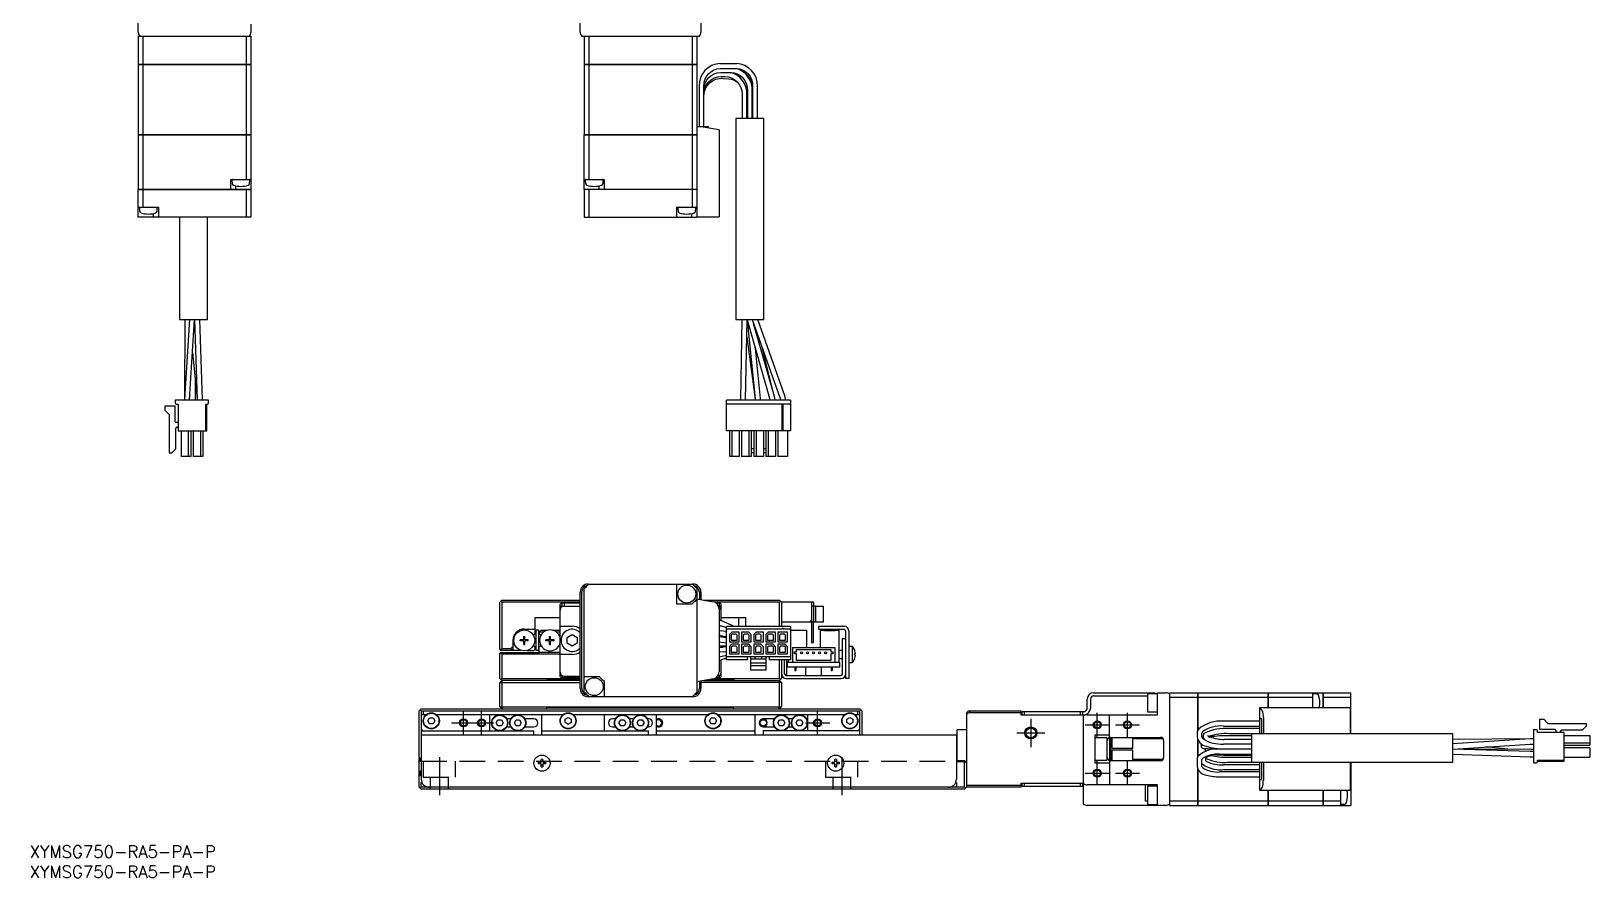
# Model space of a CAD drawing. Extents: x 0 to 803, y -8 to 480.
# Drawn here: x 0.4 to 387.7, y -8 to 202.4 of the extents above; entities that cross this region are included whole.
import ezdxf

# ---------------------------------------------------------------- set-up
doc = ezdxf.new("R2010")
doc.units = 0
doc.header["$LTSCALE"] = 0.5
doc.linetypes.add('CENTER', pattern=[50.8, 31.75, -6.35, 6.35, -6.35])
doc.linetypes.add('DASHED', pattern=[19.05, 12.7, -6.35])
for name, color, linetype in [('MSM_CENTER', 1, 'CENTER'), ('MSM_CONTINUOUS', 7, 'CONTINUOUS'), ('MSM_DASHED', 4, 'DASHED'), ('MSM_NARROW', 5, 'CONTINUOUS'), ('MSM_PART_NUMBER', 7, 'CONTINUOUS')]:
    doc.layers.add(name, color=color, linetype=linetype)
doc.styles.get("Standard").update_dxf_attribs({"font": 'txt.shx', "height": 1, "bigfont": 'bigfont.shx'})

msp = doc.modelspace()

# ---------------------------------------------------------------- linework, layer by layer
at = {"layer": 'MSM_CENTER'}
for p, q in [((107.82, 27.5), (107.82, 33.5)), ((112.32, 27.5), (112.32, 33.5)), ((195.82, 27.5), (195.82, 33.5)), ((248.82, 31.5), (248.82, 24.5)), ((265.32, 27), (265.32, 33)), ((272.82, 27), (272.82, 33)), ((104.82, 30.5), (115.32, 30.5)), ((192.82, 30.5), (198.82, 30.5)), ((245.32, 28), (252.32, 28)), ((262.32, 30), (268.32, 30)), ((269.82, 30), (275.82, 30)), ((101.82, 22), (101.82, 12.5)), ((201.82, 22), (201.82, 12.5)), ((265.32, 15), (265.32, 21)), ((272.82, 15), (272.82, 21)), ((262.32, 18), (268.32, 18)), ((269.82, 18), (275.82, 18))]:
    msp.add_line(p, q, dxfattribs=at)
at = {"layer": 'MSM_CONTINUOUS'}
for p, q in [((27, 202.11), (27, 221.61)), ((136.82, 202.11), (136.82, 216.11)), ((166.82, 216.11), (166.82, 202.11)), ((55, 204.11), (55, 202.11)), ((27, 201.11), (27, 194.12)), ((27, 201.11), (55, 201.11)), ((28.15, 201.11), (28.15, 194.12)), ((53.85, 201.11), (53.85, 194.12)), ((55, 201.11), (55, 194.12)), ((137.21, 201.11), (166.44, 201.11)), ((137.82, 201.11), (137.82, 194.12)), ((138.98, 201.11), (138.98, 194.12)), ((164.67, 201.11), (164.67, 194.12)), ((165.82, 201.11), (165.82, 194.12)), ((27, 194.12), (55, 194.12)), ((27, 194.11), (27, 176.62)), ((55, 194.11), (27, 194.11)), ((27.01, 194.11), (27.01, 194.12)), ((28.15, 194.11), (28.15, 176.62)), ((28.16, 194.11), (28.16, 194.12)), ((53.84, 194.11), (53.84, 194.12)), ((53.85, 194.11), (53.85, 176.62)), ((54.99, 194.11), (54.99, 194.12)), ((55, 194.11), (55, 176.62)), ((137.82, 194.12), (165.82, 194.12)), ((137.82, 194.11), (137.82, 176.62)), ((165.82, 194.11), (137.82, 194.11)), ((137.83, 194.11), (137.83, 194.12)), ((138.98, 194.11), (138.98, 176.62)), ((138.99, 194.11), (138.99, 194.12)), ((164.67, 194.11), (164.67, 194.12)), ((164.67, 194.11), (164.67, 176.62)), ((165.81, 194.11), (165.81, 194.12)), ((165.82, 194.11), (165.82, 156.11)), ((171.58, 194.31), (175.67, 194.31)), ((171.58, 193.11), (175.67, 193.11)), ((171.74, 192.11), (174.21, 192.11)), ((171.89, 191.11), (172.76, 191.11)), ((172.34, 190.64), (173.73, 190.51)), ((175.67, 193.1), (175.63, 193.11)), ((166.37, 188.71), (166.37, 178.71)), ((167.57, 178.71), (167.57, 188.71)), ((167.57, 186.23), (167.58, 186.47)), ((177.07, 186.71), (177.07, 180.71)), ((178.22, 188.42), (178.22, 188.45)), ((178.22, 188.45), (178.22, 188.42)), ((178.27, 187.71), (178.22, 188.42)), ((178.22, 188.42), (178.37, 187.21)), ((178.27, 180.71), (178.27, 187.71)), ((178.37, 187.71), (178.37, 180.71)), ((179.57, 180.71), (179.57, 187.71)), ((179.67, 188.71), (179.67, 180.71)), ((180.87, 180.71), (180.87, 188.71)), ((165.82, 178.71), (168.62, 178.71)), ((169.84, 178.11), (166.42, 178.71)), ((168.62, 178.71), (168.62, 178.32)), ((175.47, 180.71), (182.47, 180.71)), ((175.47, 180.71), (175.47, 130.71)), ((182.47, 130.71), (182.47, 180.71)), ((27, 176.62), (55, 176.62)), ((27, 176.61), (27, 163.01)), ((55, 176.61), (27, 176.61)), ((27.01, 176.61), (27.01, 176.62)), ((28.15, 176.61), (28.15, 163.01)), ((28.16, 176.61), (28.16, 176.62)), ((53.84, 176.61), (53.84, 176.62)), ((53.85, 176.61), (53.85, 165.51)), ((54.99, 176.61), (54.99, 176.62)), ((55, 176.61), (55, 163.01)), ((137.82, 176.62), (165.82, 176.62)), ((165.82, 176.61), (137.82, 176.61)), ((137.82, 163.01), (137.82, 176.61)), ((137.83, 176.61), (137.83, 176.62)), ((138.98, 176.61), (138.98, 165.51)), ((138.99, 176.61), (138.99, 176.62)), ((164.67, 176.61), (164.67, 176.62)), ((164.67, 176.61), (164.67, 163.01)), ((165.81, 176.61), (165.81, 176.62)), ((171.32, 177.85), (169.84, 178.11)), ((171.32, 177.85), (171.32, 156.21)), ((27, 163.01), (55, 163.01)), ((55, 163), (27, 163)), ((27, 156.11), (27, 163)), ((27.01, 163.01), (27.01, 163)), ((28.15, 163), (28.15, 158.61)), ((28.16, 163.01), (28.16, 163)), ((50, 163.01), (50, 165.51)), ((50, 165.51), (55, 165.51)), ((50.27, 165.29), (50.34, 164.53)), ((51.25, 163.01), (51.25, 163.94)), ((53.84, 163.01), (53.84, 163)), ((53.85, 163), (53.85, 156.11)), ((54.66, 164.53), (54.73, 165.29)), ((54.99, 163.01), (54.99, 163)), ((55, 163), (55, 156.11)), ((137.82, 165.51), (142.82, 165.51)), ((165.82, 163.01), (137.82, 163.01)), ((137.82, 163), (137.82, 156.11)), ((165.82, 163), (137.82, 163)), ((137.83, 163.01), (137.83, 163)), ((138.09, 165.29), (138.16, 164.53)), ((138.98, 163), (138.98, 156.11)), ((138.99, 163.01), (138.99, 163)), ((141.57, 163.01), (141.57, 163.94)), ((142.49, 164.53), (142.56, 165.29)), ((142.82, 165.51), (142.82, 163.01)), ((164.67, 163.01), (164.67, 163)), ((164.67, 163), (164.67, 158.61)), ((165.81, 163.01), (165.81, 163)), ((27, 158.61), (32, 158.61)), ((55, 156.11), (27, 156.11)), ((27.27, 158.4), (27.34, 157.64)), ((30.75, 156.11), (30.75, 157.05)), ((31.66, 157.64), (31.73, 158.4)), ((32, 158.61), (32, 156.11)), ((37.23, 156.11), (37.23, 130.71)), ((44.23, 130.71), (44.23, 156.11)), ((137.82, 156.11), (165.82, 156.11)), ((160.82, 156.11), (160.82, 158.61)), ((160.82, 158.61), (165.82, 158.61)), ((161.09, 158.4), (161.16, 157.64)), ((164.57, 156.11), (164.57, 157.05)), ((165.49, 157.64), (165.56, 158.4)), ((165.82, 156.21), (171.32, 156.21)), ((37.23, 130.71), (44.23, 130.71)), ((38.6, 130.71), (38.45, 111.04)), ((39.7, 130.71), (38.46, 110.92)), ((39.76, 110.83), (41, 130.69)), ((41, 130.71), (41.65, 110.79)), ((42.94, 110.83), (42.3, 130.71)), ((175.47, 130.71), (182.47, 130.71)), ((177.02, 130.71), (176.63, 110.82)), ((177.93, 110.79), (178.33, 130.71)), ((178.32, 130.63), (183.86, 111.21)), ((178.33, 130.59), (180.29, 110.99)), ((179.59, 130.71), (186.47, 111.31)), ((185.11, 111.56), (179.92, 129.77)), ((187.7, 111.74), (180.96, 130.71)), ((178.24, 126.41), (180.29, 110.95)), ((40.49, 122.56), (41.62, 110.99)), ((181.59, 111.12), (180.35, 123.53)), ((185.15, 111.47), (182.04, 123.78)), ((41.11, 116.23), (41.14, 111.38)), ((33.62, 109.16), (33.62, 108.16)), ((36.15, 109.16), (33.62, 109.16)), ((36.15, 105.31), (36.15, 109.16)), ((36.19, 110.71), (36.19, 109.99)), ((44.47, 110.71), (36.19, 110.71)), ((36.49, 109.69), (36.9, 109.69)), ((36.9, 109.69), (36.9, 103.06)), ((38.45, 111.04), (38.45, 110.71)), ((38.46, 110.92), (38.45, 110.71)), ((39.75, 110.71), (39.76, 110.83)), ((39.76, 110.71), (39.8, 111.49)), ((41.14, 111.38), (41.15, 110.71)), ((41.62, 110.99), (41.64, 110.71)), ((41.65, 110.79), (41.65, 110.71)), ((42.95, 110.71), (42.94, 110.83)), ((43.76, 103.06), (43.76, 109.69)), ((43.76, 109.69), (44.17, 109.69)), ((44.01, 103.06), (44.01, 109.69)), ((44.47, 109.99), (44.47, 110.71)), ((189.07, 110.71), (173.22, 110.71)), ((173.22, 103.06), (173.22, 110.71)), ((189.07, 109.69), (173.22, 109.69)), ((176.63, 110.82), (176.63, 110.71)), ((177.93, 110.71), (177.93, 110.86)), ((177.93, 110.71), (177.93, 110.79)), ((180.29, 110.99), (180.32, 110.71)), ((181.62, 110.71), (181.59, 111.12)), ((183.86, 111.21), (183.97, 110.71)), ((185.28, 110.71), (185.11, 111.56)), ((185.29, 110.71), (185.15, 111.47)), ((186.47, 111.32), (186.64, 110.71)), ((186.47, 111.31), (186.64, 110.71)), ((186.99, 103.06), (186.99, 109.69)), ((187.29, 103.06), (187.29, 109.69)), ((187.96, 110.71), (187.7, 111.74)), ((189.07, 110.71), (189.07, 103.06)), ((33.62, 108.16), (34.64, 107.14)), ((34.64, 107.14), (34.64, 97.6)), ((36.9, 105.16), (36.3, 105.16)), ((36.34, 98.6), (36.34, 103.73)), ((36.62, 104.01), (36.9, 104.01)), ((36.9, 103.06), (44.01, 103.06)), ((37.63, 103.06), (37.63, 96.71)), ((39.43, 103.06), (39.43, 96.71)), ((40.03, 103.06), (40.03, 96.71)), ((40.63, 103.06), (40.63, 96.71)), ((42.43, 103.06), (42.43, 96.71)), ((43.03, 103.06), (43.03, 96.71)), ((189.07, 103.06), (173.22, 103.06)), ((173.94, 103.06), (173.94, 96.71)), ((174.54, 103.06), (174.54, 96.71)), ((176.34, 103.06), (176.34, 96.71)), ((176.94, 103.06), (176.94, 96.71)), ((178.74, 103.06), (178.74, 96.71)), ((179.34, 103.06), (179.34, 96.71)), ((179.94, 103.06), (179.94, 96.71)), ((180.54, 103.06), (180.54, 96.71)), ((182.34, 103.06), (182.34, 96.71)), ((182.94, 103.06), (182.94, 96.71)), ((183.54, 103.06), (183.54, 96.71)), ((185.34, 103.06), (185.34, 96.71)), ((185.94, 103.06), (185.94, 96.71)), ((188.34, 103.06), (188.34, 96.71)), ((34.64, 97.6), (35.34, 97.6)), ((35.34, 97.6), (36.34, 98.6)), ((179.94, 98.6), (179.34, 98.6)), ((179.94, 97.6), (179.34, 97.6)), ((182.94, 98.6), (182.34, 98.6)), ((182.94, 97.6), (182.34, 97.6)), ((40.03, 96.71), (37.63, 96.71)), ((43.03, 96.71), (40.63, 96.71)), ((176.34, 96.71), (173.94, 96.71)), ((179.34, 96.71), (176.94, 96.71)), ((182.34, 96.71), (179.94, 96.71)), ((185.34, 96.71), (182.94, 96.71)), ((188.34, 96.71), (185.94, 96.71)), ((136.82, 39), (136.82, 63)), ((137.21, 39), (137.21, 63)), ((137.82, 38.15), (137.82, 63.84)), ((138.82, 65), (164.82, 65)), ((160.82, 60), (160.82, 65)), ((165.82, 63.85), (165.82, 38.15)), ((166.44, 63), (166.44, 61.19)), ((166.82, 63), (166.82, 61.12)), ((117.32, 61), (116.82, 60.5)), ((116.82, 48.7), (116.82, 60.5)), ((117.32, 60.5), (117.07, 60.75)), ((117.32, 61), (136.82, 61)), ((117.32, 60.5), (117.32, 49)), ((136.82, 60.5), (117.32, 60.5)), ((132.32, 60.5), (131.82, 60)), ((131.82, 42), (131.82, 60)), ((131.82, 59.5), (132.82, 59.5)), ((132.32, 59.5), (132.32, 60.3)), ((132.32, 60.3), (136.82, 60.3)), ((132.82, 60.3), (132.82, 59.5)), ((132.82, 59.5), (136.82, 59.5)), ((164.57, 60), (160.82, 60)), ((165.82, 61.3), (169.84, 60.59)), ((167.53, 61), (186.32, 61)), ((186.32, 60.5), (170.17, 60.5)), ((170.55, 60.3), (171.32, 60.3)), ((170.82, 60.06), (170.82, 60.3)), ((171.19, 59.5), (171.82, 59.5)), ((171.82, 60), (171.32, 60.5)), ((171.32, 60.3), (171.32, 59.5)), ((171.32, 58.82), (171.32, 43.18)), ((171.82, 55.89), (171.82, 60)), ((186.32, 61), (186.82, 60.5)), ((186.57, 60.75), (186.32, 60.5)), ((186.32, 54.47), (186.32, 60.5)), ((194.82, 60.5), (186.82, 60.5)), ((186.82, 60.5), (186.82, 54.47)), ((194.32, 60.5), (194.32, 50.5)), ((195.32, 59.5), (194.32, 59.5)), ((194.82, 60.5), (194.82, 57.5)), ((195.32, 59.5), (195.32, 55.5)), ((197.32, 59.4), (195.32, 59.4)), ((197.32, 55.6), (197.32, 59.4)), ((125.62, 52.55), (125.62, 56.7)), ((125.62, 56.7), (131.82, 56.7)), ((131.82, 54.5), (134.82, 54.5)), ((171.32, 56.1), (171.81, 55.9)), ((171.32, 54.73), (171.92, 54.54)), ((171.34, 54.79), (171.96, 54.53)), ((175.18, 54.47), (171.81, 55.9)), ((171.82, 56.7), (178.02, 56.7)), ((171.82, 54.57), (171.82, 54.59)), ((173.22, 54.12), (171.92, 54.54)), ((189.07, 54.47), (173.22, 54.47)), ((173.22, 46.19), (173.22, 54.47)), ((176.27, 54.47), (176.27, 56.7)), ((178.02, 54.47), (178.02, 56.7)), ((195.32, 55.5), (186.82, 55.5)), ((189.07, 54.47), (189.07, 46.19)), ((194.32, 56), (193.82, 55.5)), ((194.82, 57.5), (194.82, 55.5)), ((194.82, 50.5), (194.82, 55.5)), ((195.32, 55.6), (197.32, 55.6)), ((196.12, 53.7), (196.12, 54.5)), ((196.12, 54.5), (202.42, 54.5)), ((120.12, 51), (120.12, 48.5)), ((121.92, 50.86), (121.92, 51.15)), ((122.72, 51.15), (121.92, 51.15)), ((122.72, 50.86), (121.92, 50.86)), ((122.45, 51.15), (122.45, 50.86)), ((122.78, 52), (123.07, 52)), ((122.78, 51.21), (122.78, 52)), ((123.07, 51.47), (122.78, 51.47)), ((122.78, 50), (122.78, 50.8)), ((123.07, 50.53), (122.78, 50.53)), ((122.92, 53.8), (125.62, 53.8)), ((123.07, 51.21), (123.07, 52)), ((123.07, 50), (123.07, 50.8)), ((123.92, 51.15), (123.13, 51.15)), ((123.92, 50.86), (123.13, 50.86)), ((123.39, 50.86), (123.39, 51.15)), ((123.92, 50.86), (123.92, 51.15)), ((125.62, 52.55), (125.36, 52.4)), ((126.42, 53.5), (125.82, 53.5)), ((125.82, 53.5), (125.82, 48.5)), ((126.42, 53.5), (126.42, 48.5)), ((127.12, 53.5), (126.62, 53)), ((126.62, 53), (126.62, 52.54)), ((127.66, 53), (126.62, 53)), ((126.76, 52.46), (126.62, 52.54)), ((127.12, 53.5), (128.61, 53.5)), ((128.32, 50.86), (128.32, 51.15)), ((129.12, 51.15), (128.32, 51.15)), ((129.12, 50.86), (128.32, 50.86)), ((128.85, 51.15), (128.85, 50.86)), ((129.18, 52), (129.47, 52)), ((129.18, 51.21), (129.18, 52)), ((129.47, 51.47), (129.18, 51.47)), ((129.18, 50), (129.18, 50.8)), ((129.47, 50.53), (129.18, 50.53)), ((129.47, 51.21), (129.47, 52)), ((129.47, 50), (129.47, 50.8)), ((130.32, 51.15), (129.53, 51.15)), ((130.32, 50.86), (129.53, 50.86)), ((129.79, 50.86), (129.79, 51.15)), ((130.04, 53.5), (131.62, 53.5)), ((130.32, 50.86), (130.32, 51.15)), ((131.82, 53), (130.99, 53)), ((131.82, 53.3), (131.62, 53.5)), ((133.57, 51.72), (134.82, 52.44)), ((133.57, 50.28), (133.57, 51.72)), ((134.82, 52.44), (136.07, 51.72)), ((136.07, 51.72), (136.07, 50.28)), ((171.32, 53.48), (172, 53.35)), ((171.77, 52.17), (171.32, 52.26)), ((173.22, 51.6), (171.32, 51.88)), ((171.32, 50.66), (173.22, 50.39)), ((171.77, 52.17), (172.65, 52)), ((171.82, 52.16), (171.82, 51.8)), ((172.88, 53.18), (172, 53.35)), ((173.22, 51.89), (172.65, 52)), ((172.88, 53.18), (173.22, 53.11)), ((186.99, 53.76), (173.22, 53.76)), ((174.54, 53.03), (173.94, 52.43)), ((173.94, 52.43), (173.94, 50.63)), ((173.94, 50.63), (176.34, 50.63)), ((174.61, 52.58), (174.36, 52.33)), ((174.36, 52.33), (174.36, 51.08)), ((174.36, 51.08), (175.83, 51.08)), ((176.34, 53.03), (174.54, 53.03)), ((175.58, 52.58), (174.61, 52.58)), ((175.83, 52.33), (175.58, 52.58)), ((175.83, 51.08), (175.83, 52.33)), ((176.34, 50.63), (176.34, 53.03)), ((178.74, 53.03), (176.94, 53.03)), ((176.94, 53.03), (176.94, 50.63)), ((176.94, 50.63), (179.34, 50.63)), ((177.61, 52.58), (177.36, 52.33)), ((177.36, 52.33), (177.36, 51.08)), ((177.36, 51.08), (178.83, 51.08)), ((178.58, 52.58), (177.61, 52.58)), ((178.83, 52.33), (178.58, 52.58)), ((178.74, 53.03), (179.34, 52.43)), ((178.83, 51.08), (178.83, 52.33)), ((179.34, 50.63), (179.34, 52.43)), ((180.54, 53.03), (179.94, 52.43)), ((179.94, 52.43), (179.94, 50.63)), ((179.94, 50.63), (182.34, 50.63)), ((180.61, 52.58), (180.36, 52.33)), ((180.36, 52.33), (180.36, 51.08)), ((180.36, 51.08), (181.83, 51.08)), ((182.34, 53.03), (180.54, 53.03)), ((181.58, 52.58), (180.61, 52.58)), ((181.83, 52.33), (181.58, 52.58)), ((181.83, 51.08), (181.83, 52.33)), ((182.34, 50.63), (182.34, 53.03)), ((183.54, 53.03), (182.94, 52.43)), ((182.94, 52.43), (182.94, 50.63)), ((182.94, 50.63), (185.34, 50.63)), ((183.61, 52.58), (183.36, 52.33)), ((183.36, 52.33), (183.36, 51.08)), ((183.36, 51.08), (184.83, 51.08)), ((185.34, 53.03), (183.54, 53.03)), ((184.58, 52.58), (183.61, 52.58)), ((184.83, 52.33), (184.58, 52.58)), ((184.83, 51.08), (184.83, 52.33)), ((185.34, 50.63), (185.34, 53.03)), ((188.34, 53.03), (185.94, 53.03)), ((185.94, 53.03), (185.94, 50.63)), ((185.94, 50.63), (188.34, 50.63)), ((186.61, 52.58), (186.36, 52.33)), ((186.36, 52.33), (186.36, 51.08)), ((186.36, 51.08), (187.83, 51.08)), ((187.58, 52.58), (186.61, 52.58)), ((186.99, 53.76), (186.99, 53.86)), ((187.29, 53.86), (187.29, 53.76)), ((189.07, 53.76), (187.29, 53.76)), ((187.83, 52.33), (187.58, 52.58)), ((187.83, 51.08), (187.83, 52.33)), ((188.34, 50.63), (188.34, 53.03)), ((189.07, 53.5), (193.07, 53.5)), ((193.07, 53.5), (193.07, 49.2)), ((194.32, 50.5), (194.82, 50.5)), ((202.32, 53.7), (196.12, 53.7)), ((196.57, 53.5), (197.57, 53.5)), ((196.57, 49.2), (196.57, 53.5)), ((197.57, 53.5), (197.57, 53.4)), ((200.07, 53.4), (197.57, 53.4)), ((198.37, 53.4), (198.37, 53.5)), ((199.27, 53.5), (198.37, 53.5)), ((198.75, 53.4), (198.75, 53.5)), ((198.9, 53.4), (198.9, 53.5)), ((199.27, 53.4), (199.27, 53.5)), ((200.07, 53.5), (200.07, 53.4)), ((200.07, 53.5), (201.07, 53.5)), ((201.07, 53.5), (201.07, 45.5)), ((202.02, 42.7), (202.02, 51.5)), ((202.02, 51.5), (202.82, 51.5)), ((202.82, 41.5), (202.82, 53.2)), ((203.62, 53.3), (203.62, 41.5)), ((116.82, 48.7), (116.92, 48.6)), ((116.82, 47.8), (116.97, 47.95)), ((116.82, 41.5), (116.82, 47.8)), ((116.92, 48.6), (117.32, 49)), ((117.02, 48.5), (116.92, 48.6)), ((116.97, 47.95), (117.02, 48)), ((117.32, 47.6), (116.97, 47.95)), ((122.21, 48.5), (117.02, 48.5)), ((117.02, 48), (126.62, 48)), ((117.32, 49), (119.62, 49)), ((117.32, 47.6), (117.32, 41.5)), ((131.82, 47.6), (117.32, 47.6)), ((120.12, 49.5), (119.62, 49)), ((119.62, 49), (120.12, 48.65)), ((122.78, 50), (123.07, 50)), ((123.64, 48.5), (125.32, 48.5)), ((125.32, 48.5), (125.62, 48.8)), ((125.36, 49.6), (125.62, 49.45)), ((125.62, 48.8), (125.62, 49.45)), ((126.42, 48.5), (125.82, 48.5)), ((126.62, 49.46), (127, 49.67)), ((126.62, 48), (126.62, 49.46)), ((126.62, 48.1), (131.82, 48.1)), ((129.18, 50), (129.47, 50)), ((134.82, 47.5), (131.82, 47.5)), ((134.82, 49.56), (133.57, 50.28)), ((136.07, 50.28), (134.82, 49.56)), ((172.49, 49.61), (171.32, 49.59)), ((171.32, 49.27), (172.34, 49.35)), ((172.44, 48.16), (171.32, 48.06)), ((173.22, 47.25), (171.32, 46.83)), ((172.73, 46.49), (171.32, 45.9)), ((171.82, 49.6), (171.82, 49.31)), ((173.22, 49.43), (172.34, 49.35)), ((172.44, 48.16), (173.22, 48.22)), ((172.49, 49.61), (173.22, 49.63)), ((172.73, 46.49), (173.22, 46.7)), ((189.07, 46.9), (173.22, 46.9)), ((173.94, 49.43), (174.54, 50.03)), ((173.94, 49.43), (173.94, 47.63)), ((173.94, 47.63), (176.34, 47.63)), ((174.61, 49.58), (174.36, 49.33)), ((174.36, 49.33), (174.36, 48.08)), ((174.36, 48.08), (175.83, 48.08)), ((176.34, 50.03), (174.54, 50.03)), ((175.58, 49.58), (174.61, 49.58)), ((175.83, 49.33), (175.58, 49.58)), ((175.83, 48.08), (175.83, 49.33)), ((176.34, 47.63), (176.34, 50.03)), ((178.74, 50.03), (176.94, 50.03)), ((176.94, 50.03), (176.94, 47.63)), ((176.94, 47.63), (179.34, 47.63)), ((177.61, 49.58), (177.36, 49.33)), ((177.36, 49.33), (177.36, 48.08)), ((177.36, 48.08), (178.83, 48.08)), ((178.58, 49.58), (177.61, 49.58)), ((178.41, 46.19), (178.41, 46.9)), ((178.83, 49.33), (178.58, 49.58)), ((179.34, 49.43), (178.74, 50.03)), ((178.83, 48.08), (178.83, 49.33)), ((179.21, 43.62), (179.21, 46.65)), ((179.34, 47.63), (179.34, 49.43)), ((179.94, 50.03), (179.94, 47.63)), ((181.74, 50.03), (179.94, 50.03)), ((179.94, 47.63), (182.34, 47.63)), ((180.32, 46.34), (180.32, 46.9)), ((180.61, 49.58), (180.36, 49.33)), ((180.36, 49.33), (180.36, 48.08)), ((180.36, 48.08), (181.83, 48.08)), ((181.58, 49.58), (180.61, 49.58)), ((181.83, 49.33), (181.58, 49.58)), ((182.34, 49.43), (181.74, 50.03)), ((181.83, 48.08), (181.83, 49.33)), ((181.97, 46.34), (181.97, 46.9)), ((182.34, 47.63), (182.34, 49.43)), ((182.94, 50.03), (182.94, 47.63)), ((184.74, 50.03), (182.94, 50.03)), ((182.94, 47.63), (185.34, 47.63)), ((183.07, 43.62), (183.07, 46.65)), ((183.61, 49.58), (183.36, 49.33)), ((183.36, 49.33), (183.36, 48.08)), ((183.36, 48.08), (184.83, 48.08)), ((184.58, 49.58), (183.61, 49.58)), ((183.87, 46.19), (183.87, 46.9)), ((184.83, 49.33), (184.58, 49.58)), ((185.34, 49.43), (184.74, 50.03)), ((184.83, 48.08), (184.83, 49.33)), ((185.34, 47.63), (185.34, 49.43)), ((185.94, 50.03), (185.94, 47.63)), ((187.74, 50.03), (185.94, 50.03)), ((185.94, 47.63), (188.34, 47.63)), ((186.61, 49.58), (186.36, 49.33)), ((186.36, 49.33), (186.36, 48.08)), ((186.36, 48.08), (187.83, 48.08)), ((187.58, 49.58), (186.61, 49.58)), ((187.83, 49.33), (187.58, 49.58)), ((188.34, 49.43), (187.74, 50.03)), ((187.83, 48.08), (187.83, 49.33)), ((188.34, 47.63), (188.34, 49.43)), ((189.57, 49.2), (189.57, 45.5)), ((189.57, 49.2), (200.07, 49.2)), ((190.07, 48.15), (190.57, 48.15)), ((190.07, 47.65), (190.07, 48.15)), ((190.57, 47.65), (190.07, 47.65)), ((190.57, 48.15), (190.57, 48.7)), ((190.57, 48.7), (199.07, 48.7)), ((190.57, 46), (190.57, 47.65)), ((199.07, 48.7), (199.07, 48.15)), ((199.07, 48.15), (199.57, 48.15)), ((199.07, 47.65), (199.07, 46)), ((199.57, 47.65), (199.07, 47.65)), ((199.57, 48.15), (199.57, 47.65)), ((200.07, 49.2), (200.07, 45.5)), ((202.02, 48.5), (201.07, 48.5)), ((201.07, 46.5), (202.02, 46.5)), ((204.52, 49.5), (203.62, 49.5)), ((204.52, 45.5), (204.52, 49.5)), ((205.08, 48.43), (205.08, 48.45)), ((205.08, 47.7), (205.21, 47.7)), ((205.08, 47.3), (205.08, 47.7)), ((205.21, 47.3), (205.08, 47.3)), ((205.08, 46.55), (205.08, 46.57)), ((171.82, 42), (171.82, 46.11)), ((178.41, 46.19), (173.22, 46.19)), ((183.07, 46.34), (179.21, 46.34)), ((183.07, 45.34), (179.21, 45.34)), ((183.07, 44.64), (179.21, 44.64)), ((183.07, 43.62), (179.21, 43.62)), ((189.07, 46.19), (183.87, 46.19)), ((186.32, 41.5), (186.32, 46.19)), ((186.82, 46.19), (186.82, 41.5)), ((187.62, 42.7), (187.62, 46.19)), ((188.12, 46.19), (188.12, 42.5)), ((201.32, 45.5), (188.32, 45.5)), ((188.32, 44.3), (188.32, 45.5)), ((201.32, 44.3), (188.32, 44.3)), ((188.57, 45.5), (188.57, 46.19)), ((190.2, 44.3), (190.2, 43.5)), ((190.2, 43.5), (190.45, 43.5)), ((190.45, 44.3), (190.45, 43.5)), ((199.07, 46), (190.57, 46)), ((192.82, 44.3), (192.82, 42.3)), ((196.82, 42.3), (196.82, 44.3)), ((199.2, 44.3), (199.2, 43.5)), ((199.2, 43.5), (199.45, 43.5)), ((199.45, 44.3), (199.45, 43.5)), ((201.32, 44.3), (201.32, 45.5)), ((203.62, 45.5), (204.52, 45.5)), ((117.32, 41), (116.82, 41.5)), ((117.32, 41), (116.82, 40.5)), ((116.82, 40.5), (136.82, 40.5)), ((116.82, 34.5), (116.82, 40.5)), ((117.32, 41.5), (117.07, 41.25)), ((117.32, 41.5), (136.82, 41.5)), ((117.32, 41), (117.32, 34.5)), ((136.82, 41), (117.32, 41)), ((128.42, 41), (128.72, 41.3)), ((136.82, 41.3), (128.72, 41.3)), ((131.82, 42.5), (132.02, 42.5)), ((131.82, 42), (132.32, 41.5)), ((132.32, 41.7), (132.32, 42.23)), ((136.82, 41.7), (132.32, 41.7)), ((132.82, 42.1), (136.82, 42.1)), ((132.82, 42.1), (132.82, 41.7)), ((137.82, 42), (141.57, 42)), ((142.82, 40.75), (142.82, 37)), ((169.84, 41.41), (165.82, 40.7)), ((166.44, 40.81), (166.44, 39)), ((166.82, 40.88), (166.82, 39)), ((186.82, 40.5), (166.82, 40.5)), ((167.53, 41), (186.32, 41)), ((174.92, 41.3), (169.23, 41.3)), ((170.17, 41.5), (186.32, 41.5)), ((171.32, 41.7), (170.55, 41.7)), ((170.82, 41.7), (170.82, 41.94)), ((171.32, 42.23), (171.32, 41.7)), ((171.32, 41.5), (171.82, 42)), ((171.62, 42.5), (171.82, 42.5)), ((174.92, 41.3), (175.22, 41)), ((186.57, 41.25), (186.32, 41.5)), ((186.82, 41.5), (186.32, 41)), ((186.32, 34.5), (186.32, 41)), ((186.32, 41), (186.82, 40.5)), ((186.82, 40.5), (186.82, 34.5)), ((187.68, 42.5), (188.12, 42.5)), ((188.02, 42.3), (201.62, 42.3)), ((188.02, 41.5), (201.62, 41.5)), ((203.62, 41.5), (202.82, 41.5)), ((164.82, 37), (138.82, 37)), ((262.82, 34.1), (262.82, 36.4)), ((263.62, 36.4), (263.62, 34.1)), ((264.42, 38), (279.62, 38)), ((264.42, 37.2), (277.82, 37.2)), ((277.82, 37.75), (277.82, 33.25)), ((280.32, 37.75), (277.82, 37.75)), ((279.12, 37.75), (279.12, 38)), ((279.62, 38), (279.62, 37.75)), ((280.32, 32.5), (280.32, 38)), ((280.32, 38), (282.32, 38)), ((283.32, 10), (283.32, 38)), ((283.32, 38), (290.31, 38)), ((283.32, 36.85), (290.31, 36.85)), ((290.31, 28.71), (290.31, 38)), ((290.32, 37.99), (290.31, 37.99)), ((290.32, 36.85), (290.31, 36.85)), ((290.32, 38), (307.81, 38)), ((290.32, 38), (290.32, 28.73)), ((290.32, 36.85), (307.81, 36.85)), ((307.81, 34.3), (307.81, 38)), ((307.82, 37.99), (307.81, 37.99)), ((307.82, 36.85), (307.81, 36.85)), ((307.82, 38), (307.82, 34.3)), ((307.82, 38), (321.42, 38)), ((307.82, 36.85), (318.92, 36.85)), ((318.92, 34.3), (318.92, 38)), ((319.91, 37.66), (319.14, 37.73)), ((321.42, 34.3), (321.42, 38)), ((321.42, 37.99), (321.43, 37.99)), ((321.42, 36.85), (321.43, 36.85)), ((321.43, 38), (321.43, 34.3)), ((321.43, 38), (328.32, 38)), ((321.43, 36.85), (328.32, 36.85)), ((328.32, 27.77), (328.32, 38)), ((97.32, 34), (96.82, 33.5)), ((96.82, 22), (96.82, 33.5)), ((97.32, 33.5), (97.07, 33.75)), ((97.32, 34), (206.32, 34)), ((97.32, 33.5), (206.32, 33.5)), ((97.32, 33.5), (97.32, 16.5)), ((98.5, 32.5), (97.32, 32.5)), ((97.82, 33.5), (97.82, 32.5)), ((98.96, 31), (99.39, 31.75)), ((99.39, 30.25), (98.96, 31)), ((99.39, 31.75), (100.26, 31.75)), ((100.26, 31.75), (100.69, 31)), ((100.69, 31), (100.26, 30.25)), ((132.5, 32.5), (101.15, 32.5)), ((114.32, 32.5), (114.32, 28.5)), ((115.96, 30.5), (116.39, 31.25)), ((116.39, 31.25), (117.26, 31.25)), ((116.82, 34.5), (186.82, 34.5)), ((116.82, 34.5), (117.32, 34)), ((117.26, 31.25), (117.69, 30.5)), ((117.32, 34.5), (117.53, 34)), ((119.59, 31.5), (118.56, 31.5)), ((120.46, 30.5), (120.89, 31.25)), ((120.89, 31.25), (121.76, 31.25)), ((121.76, 31.25), (122.19, 30.5)), ((125.32, 31.5), (123.06, 31.5)), ((127.32, 27.5), (127.32, 32.5)), ((128.32, 34), (128.62, 34.3)), ((174.72, 34.3), (128.62, 34.3)), ((133.07, 31.43), (133.82, 31.87)), ((133.07, 30.57), (133.07, 31.43)), ((133.82, 31.87), (134.57, 31.43)), ((134.57, 31.43), (134.57, 30.57)), ((168.5, 32.5), (135.15, 32.5)), ((142.82, 32.5), (142.82, 28.5)), ((145.59, 31.5), (144.82, 31.5)), ((146.46, 30.5), (146.89, 31.25)), ((146.89, 31.25), (147.76, 31.25)), ((147.76, 31.25), (148.19, 30.5)), ((150.09, 31.5), (149.06, 31.5)), ((150.96, 30.5), (151.39, 31.25)), ((151.39, 31.25), (152.26, 31.25)), ((152.26, 31.25), (152.69, 30.5)), ((153.82, 31.5), (153.56, 31.5)), ((155.82, 27.5), (155.82, 32.5)), ((168.96, 31), (169.39, 31.75)), ((169.39, 30.25), (168.96, 31)), ((169.39, 31.75), (170.26, 31.75)), ((170.26, 31.75), (170.69, 31)), ((170.69, 31), (170.26, 30.25)), ((202.5, 32.5), (171.15, 32.5)), ((174.72, 34.3), (175.02, 34)), ((180.32, 27.5), (180.32, 32.5)), ((185.09, 31.5), (182.32, 31.5)), ((185.96, 30.5), (186.39, 31.25)), ((186.32, 34.5), (186.12, 34)), ((186.82, 34.5), (186.32, 34)), ((186.39, 31.25), (187.26, 31.25)), ((187.26, 31.25), (187.69, 30.5)), ((189.59, 31.5), (188.56, 31.5)), ((190.46, 30.5), (190.89, 31.25)), ((190.89, 31.25), (191.76, 31.25)), ((191.76, 31.25), (192.19, 30.5)), ((193.32, 32.5), (193.32, 28.5)), ((203.07, 31.43), (203.82, 31.87)), ((203.07, 30.57), (203.07, 31.43)), ((203.82, 31.87), (204.57, 31.43)), ((204.57, 31.43), (204.57, 30.57)), ((206.32, 32.5), (205.15, 32.5)), ((205.82, 32.5), (205.82, 33.5)), ((206.82, 33.5), (206.32, 34)), ((206.57, 33.75), (206.32, 33.5)), ((206.32, 27.5), (206.32, 33.5)), ((206.82, 33.5), (206.82, 27.5)), ((232.82, 33), (233.32, 33.5)), ((233.44, 33), (232.82, 32.69)), ((232.82, 33), (232.82, 14.5)), ((233.32, 33.5), (246.32, 33.5)), ((233.94, 33.5), (233.44, 33)), ((246.32, 33), (233.44, 33)), ((246.32, 33.5), (246.32, 32.5)), ((246.32, 32.5), (262.02, 32.5)), ((246.62, 32.5), (246.62, 33.3)), ((246.62, 33.3), (262.02, 33.3)), ((247.12, 33.3), (247.12, 32.5)), ((261.12, 32.5), (261.12, 33.3)), ((261.62, 33.3), (261.62, 32.5)), ((261.82, 32.5), (261.82, 15.5)), ((262.82, 32.5), (280.32, 32.5)), ((268.32, 26.87), (268.32, 32.5)), ((277.82, 33.25), (280.32, 33.25)), ((305.72, 34.3), (328.22, 34.3)), ((305.72, 27.77), (305.72, 34.3)), ((305.72, 34.19), (306.33, 33.59)), ((305.72, 31.6), (306.11, 31.6)), ((306.11, 31.6), (306.11, 27.77)), ((306.59, 31.82), (306.59, 27.77)), ((328.22, 27.77), (328.22, 34.3)), ((375.27, 31.38), (376.27, 31.38)), ((375.27, 28.85), (375.27, 31.38)), ((376.27, 31.38), (377.29, 30.36)), ((97.82, 28.5), (97.32, 29)), ((97.32, 28.5), (125.32, 28.5)), ((97.32, 27.5), (230.32, 27.5)), ((100.26, 30.25), (99.39, 30.25)), ((116.39, 29.75), (115.96, 30.5)), ((117.26, 29.75), (116.39, 29.75)), ((117.69, 30.5), (117.26, 29.75)), ((118.56, 29.5), (119.59, 29.5)), ((120.89, 29.75), (120.46, 30.5)), ((121.76, 29.75), (120.89, 29.75)), ((122.19, 30.5), (121.76, 29.75)), ((123.06, 29.5), (125.32, 29.5)), ((125.32, 27.5), (125.32, 28.5)), ((127.32, 28.5), (153.82, 28.5)), ((133.82, 30.13), (133.07, 30.57)), ((134.57, 30.57), (133.82, 30.13)), ((144.82, 29.5), (145.59, 29.5)), ((146.89, 29.75), (146.46, 30.5)), ((147.76, 29.75), (146.89, 29.75)), ((148.19, 30.5), (147.76, 29.75)), ((149.06, 29.5), (150.09, 29.5)), ((151.39, 29.75), (150.96, 30.5)), ((152.26, 29.75), (151.39, 29.75)), ((152.69, 30.5), (152.26, 29.75)), ((153.56, 29.5), (153.82, 29.5)), ((153.82, 27.5), (153.82, 28.5)), ((155.82, 28.5), (180.32, 28.5)), ((170.26, 30.25), (169.39, 30.25)), ((182.32, 29.5), (185.09, 29.5)), ((206.32, 28.5), (182.32, 28.5)), ((182.32, 28.5), (182.32, 27.5)), ((186.39, 29.75), (185.96, 30.5)), ((187.26, 29.75), (186.39, 29.75)), ((187.69, 30.5), (187.26, 29.75)), ((188.56, 29.5), (189.59, 29.5)), ((190.89, 29.75), (190.46, 30.5)), ((191.76, 29.75), (190.89, 29.75)), ((192.19, 30.5), (191.76, 29.75)), ((203.82, 30.13), (203.07, 30.57)), ((204.57, 30.57), (203.82, 30.13)), ((206.32, 29), (205.82, 28.5)), ((230.32, 27.5), (230.32, 16.5)), ((230.52, 21.1), (230.52, 28.75)), ((232.82, 28.75), (230.52, 28.75)), ((264.82, 27.5), (268.32, 27.5)), ((264.82, 20.5), (264.82, 27.5)), ((290.12, 27.95), (290.12, 27)), ((291.32, 26.98), (291.32, 27.95)), ((292.85, 27.17), (292.79, 27.33)), ((305.72, 30.9), (296.72, 30.9)), ((296.72, 29.7), (305.72, 29.7)), ((303.72, 27.3), (298.18, 27.3)), ((305.72, 29.1), (298.21, 29.1)), ((298.21, 27.9), (305.72, 27.9)), ((303.72, 20.77), (303.72, 27.77)), ((353.72, 27.77), (303.72, 27.77)), ((353.72, 20.77), (353.72, 27.77)), ((373.72, 28.81), (373.72, 20.53)), ((374.44, 28.81), (373.72, 28.81)), ((374.74, 28.1), (374.74, 28.51)), ((381.37, 28.1), (374.74, 28.1)), ((379.12, 28.85), (375.27, 28.85)), ((377.29, 30.36), (386.83, 30.36)), ((379.27, 28.7), (379.27, 28.1)), ((380.42, 28.1), (380.42, 28.38)), ((385.83, 28.66), (380.7, 28.66)), ((381.37, 20.99), (381.37, 28.1)), ((381.37, 27.37), (387.72, 27.37)), ((386.83, 29.66), (385.83, 28.66)), ((386.83, 30.36), (386.83, 29.66)), ((387.72, 27.37), (387.72, 24.97)), ((230.52, 27), (230.32, 27)), ((267.82, 26.75), (264.82, 26.75)), ((267.82, 21.25), (267.82, 26.75)), ((268.32, 26.87), (268.42, 26.87)), ((268.34, 26.85), (268.42, 26.87)), ((268.42, 21.12), (268.42, 26.88)), ((268.62, 26.5), (268.42, 26.3)), ((268.62, 26.9), (281.02, 26.9)), ((268.62, 26.5), (268.62, 21.5)), ((268.92, 26.5), (268.62, 26.5)), ((268.92, 26.9), (268.92, 24.25)), ((268.92, 24.25), (274.12, 24.25)), ((274.12, 23.75), (268.92, 23.75)), ((268.92, 23.75), (268.92, 21.1)), ((274.12, 24.25), (274.12, 26.9)), ((281.72, 26.5), (274.12, 26.5)), ((274.12, 21.1), (274.12, 23.75)), ((281.82, 26.1), (281.82, 21.9)), ((290.31, 22.1), (290.31, 26.35)), ((290.32, 26.32), (290.32, 22.12)), ((291.16, 24.99), (291.13, 24.79)), ((291.28, 25.17), (291.16, 24.99)), ((291.65, 26.96), (291.66, 26.92)), ((291.66, 26.92), (291.73, 26.72)), ((292.13, 24.13), (292.12, 24.08)), ((292.12, 24.08), (292.12, 23.67)), ((292.12, 23.67), (292.13, 23.64)), ((292.13, 23.64), (292.18, 23.41)), ((303.72, 23.95), (295.72, 23.95)), ((303.72, 25.25), (296.72, 25.25)), ((296.72, 24.05), (303.72, 24.05)), ((298.31, 26.35), (298.26, 26.35)), ((303.72, 26.35), (298.28, 26.35)), ((373.12, 26.55), (353.72, 26.4)), ((372.86, 26.5), (353.72, 25.3)), ((372.93, 23.38), (353.72, 24)), ((353.74, 24), (372.94, 25.2)), ((373.06, 23.86), (353.74, 24)), ((368.2, 23.89), (361.88, 24.51)), ((373.72, 26.54), (372.86, 26.5)), ((373.72, 23.36), (372.93, 23.38)), ((372.94, 25.2), (373.72, 25.24)), ((373.72, 23.85), (373.06, 23.86)), ((373.72, 26.55), (373.12, 26.55)), ((373.39, 26.55), (373.12, 26.55)), ((373.72, 26.55), (373.39, 26.55)), ((381.37, 25.57), (387.72, 25.57)), ((381.37, 24.97), (387.72, 24.97)), ((381.37, 24.37), (387.72, 24.37)), ((387.72, 24.37), (387.72, 21.97)), ((96.82, 22), (97.22, 21.6)), ((96.82, 21.7), (96.92, 21.8)), ((96.82, 14.5), (96.82, 21.7)), ((97.32, 21.2), (96.82, 21.2)), ((96.82, 21), (97.32, 21)), ((96.92, 21.7), (96.92, 21.9)), ((97.12, 21), (97.32, 20.8)), ((97.22, 21.6), (97.32, 21.7)), ((97.22, 21.6), (97.32, 21.5)), ((97.22, 21.4), (97.32, 21.4)), ((126.4, 20.7), (127.12, 20.7)), ((127.12, 20.3), (126.4, 20.3)), ((127.12, 20.7), (127.12, 21.43)), ((127.12, 19.57), (127.12, 20.3)), ((127.52, 21.43), (127.52, 20.7)), ((127.52, 20.7), (128.25, 20.7)), ((128.25, 20.3), (127.52, 20.3)), ((127.52, 20.3), (127.52, 19.57)), ((199.4, 20.7), (200.12, 20.7)), ((200.12, 20.3), (199.4, 20.3)), ((200.12, 20.7), (200.12, 21.43)), ((200.12, 19.57), (200.12, 20.3)), ((200.52, 21.43), (200.52, 20.7)), ((200.52, 20.7), (201.25, 20.7)), ((200.52, 20.3), (200.52, 19.57)), ((201.25, 20.3), (200.52, 20.3)), ((232.32, 21.1), (230.32, 21.1)), ((230.32, 21), (232.42, 21)), ((232.32, 20.8), (230.32, 20.8)), ((232.47, 20.95), (232.32, 21.1)), ((232.32, 20.8), (232.47, 20.95)), ((232.32, 14.5), (232.32, 20.8)), ((232.82, 20.6), (232.47, 20.95)), ((264.82, 21.25), (267.82, 21.25)), ((268.32, 20.5), (264.82, 20.5)), ((268.32, 21.13), (268.32, 15.1)), ((268.32, 21.13), (268.42, 21.13)), ((268.42, 21.13), (268.33, 21.16)), ((268.42, 21.7), (268.62, 21.5)), ((268.62, 21.5), (268.92, 21.5)), ((281.02, 21.1), (268.62, 21.1)), ((274.12, 21.5), (281.72, 21.5)), ((290.12, 21.4), (290.12, 19.65)), ((291.32, 19.65), (291.32, 21.4)), ((292.32, 21.06), (292.32, 21.79)), ((294.67, 22.57), (296.72, 22.5)), ((295.72, 22.75), (303.72, 22.75)), ((296.72, 22.5), (303.72, 22.5)), ((305.72, 20.1), (296.72, 20.1)), ((303.72, 21.9), (297.72, 21.9)), ((297.72, 20.7), (305.72, 20.7)), ((303.72, 20.77), (353.72, 20.77)), ((305.72, 13.7), (305.72, 20.77)), ((306.11, 20.77), (306.11, 16.4)), ((306.59, 20.77), (306.59, 16.18)), ((328.22, 13.7), (328.22, 20.77)), ((328.32, 20.77), (328.32, 10)), ((353.72, 22.7), (372.89, 22.08)), ((372.89, 22.08), (373.72, 22.06)), ((372.89, 22.08), (373.61, 22.06)), ((373.61, 22.06), (373.72, 22.05)), ((373.72, 20.53), (374.44, 20.53)), ((374.74, 21.24), (381.37, 21.24)), ((374.74, 20.83), (374.74, 21.24)), ((374.74, 20.99), (381.37, 20.99)), ((381.37, 21.97), (387.72, 21.97)), ((97.02, 17.3), (97.02, 18.5)), ((97.32, 18.5), (97.02, 18.5)), ((97.32, 17.3), (97.02, 17.3)), ((97.32, 14.5), (97.32, 15.7)), ((230.32, 15.7), (230.32, 14.5)), ((246.32, 15.5), (261.82, 15.5)), ((246.32, 15.5), (246.32, 14.5)), ((246.62, 14.7), (246.62, 15.5)), ((247.12, 15.5), (247.12, 14.7)), ((261.12, 14.7), (261.12, 15.5)), ((261.62, 15.5), (261.62, 14.7)), ((290.31, 10), (290.31, 19.05)), ((290.32, 19.03), (290.32, 10)), ((305.72, 18.3), (295.72, 18.3)), ((295.72, 17.1), (305.72, 17.1)), ((296.72, 18.9), (305.72, 18.9)), ((305.72, 16.4), (306.11, 16.4)), ((97.32, 14), (96.82, 14.5)), ((97.32, 14.5), (97.07, 14.25)), ((232.32, 14.5), (97.32, 14.5)), ((232.32, 14), (97.32, 14)), ((232.57, 14.25), (232.32, 14.5)), ((232.32, 14), (232.82, 14.5)), ((232.82, 15), (246.32, 15)), ((246.32, 14.5), (232.82, 14.5)), ((261.62, 14.7), (246.62, 14.7)), ((261.82, 15.48), (261.82, 10.38)), ((280.32, 15.1), (262.82, 15.1)), ((277.32, 11.05), (277.32, 15.1)), ((277.82, 14.75), (277.82, 10.25)), ((280.32, 14.75), (277.82, 14.75)), ((280.32, 10), (280.32, 15.1)), ((306.33, 14.41), (305.72, 13.81)), ((328.22, 13.7), (305.72, 13.7)), ((307.81, 10), (307.81, 13.7)), ((307.82, 13.7), (307.82, 10)), ((321.42, 10), (321.42, 13.7)), ((321.43, 13.7), (321.43, 10)), ((325.82, 10), (325.82, 13.7)), ((328.22, 13.75), (328.32, 13.75)), ((282.32, 10), (262.82, 10)), ((277.82, 11.05), (277.32, 11.05)), ((277.82, 10.25), (280.32, 10.25)), ((283.32, 11.15), (290.31, 11.15)), ((283.32, 10), (290.31, 10)), ((290.32, 11.16), (290.31, 11.16)), ((290.32, 10.01), (290.31, 10.01)), ((290.32, 11.15), (307.81, 11.15)), ((290.32, 10), (307.81, 10)), ((307.82, 11.16), (307.81, 11.16)), ((307.82, 10.01), (307.81, 10.01)), ((307.82, 11.15), (321.42, 11.15)), ((307.82, 10), (321.42, 10)), ((321.42, 11.16), (321.43, 11.16)), ((321.42, 10.01), (321.43, 10.01)), ((321.43, 11.15), (325.82, 11.15)), ((321.43, 10), (328.32, 10)), ((326.03, 10.27), (326.8, 10.34))]:
    msp.add_line(p, q, dxfattribs=at)
for centre, radius in [((163.32, 62.5), 2.23), ((122.92, 51), 2.6), ((191.82, 47.9), 0.25), ((193.32, 47.9), 0.25), ((194.82, 47.9), 0.25), ((196.32, 47.9), 0.25), ((197.82, 47.9), 0.25), ((140.32, 39.5), 2.23), ((99.82, 31), 2), ((99.82, 31), 1.9), ((107.82, 30.5), 0.783), ((112.32, 30.5), 0.783), ((116.82, 30.5), 2), ((116.82, 30.5), 1.9), ((121.32, 30.5), 2), ((121.32, 30.5), 1.9), ((133.82, 31), 2), ((133.82, 31), 1.9), ((147.32, 30.5), 2), ((147.32, 30.5), 1.9), ((151.82, 30.5), 2), ((151.82, 30.5), 1.9), ((169.82, 31), 2), ((169.82, 31), 1.9), ((182.32, 30.5), 0.783), ((186.82, 30.5), 2), ((186.82, 30.5), 1.9), ((191.32, 30.5), 2), ((191.32, 30.5), 1.9), ((195.82, 30.5), 0.783), ((203.82, 31), 2), ((203.82, 31), 1.9), ((248.82, 28), 1.23), ((265.32, 30), 0.783), ((272.82, 30), 0.783), ((127.32, 20.5), 2), ((200.32, 20.5), 2), ((265.32, 18), 0.783), ((272.82, 18), 0.783)]:
    msp.add_circle(centre, radius, dxfattribs=at)
for centre, radius, start, end in [((28.5, 202.11), 1.5, 180, 221.8103), ((53.5, 202.11), 1.5, 318.1897, 0), ((138.32, 202.11), 1.5, 180, 221.8103), ((165.32, 202.11), 1.5, 318.1897, 0), ((171.78, 188.9), 5.41, 92.1863, 182.0343), ((175.47, 188.91), 5.41, 357.9067, 87.8727), ((172.69, 186.74), 5.59, 359.7079, 74.0346), ((174.01, 187.79), 5.57, 359.2277, 72.6191), ((50.47, 165.31), 0.2, 90, 185), ((50.83, 164.57), 0.5, 185, 252.3708), ((52.5, 169.81), 6, 252.3708, 287.6292), ((54.17, 164.57), 0.5, 287.6292, 355), ((54.53, 165.31), 0.2, 355, 90), ((138.29, 165.31), 0.2, 90, 185), ((138.66, 164.57), 0.5, 185, 252.3708), ((140.32, 169.81), 6, 252.3708, 287.6292), ((141.99, 164.57), 0.5, 287.6292, 355), ((142.36, 165.31), 0.2, 355, 90), ((27.47, 158.42), 0.2, 108.1949, 185), ((27.83, 157.68), 0.5, 185, 252.3708), ((29.5, 162.92), 6, 252.3708, 287.6292), ((31.17, 157.68), 0.5, 287.6292, 355), ((31.53, 158.42), 0.2, 355, 71.8051), ((161.29, 158.42), 0.2, 108.1949, 185), ((161.66, 157.68), 0.5, 185, 252.3708), ((163.32, 162.92), 6, 252.3708, 287.6292), ((164.99, 157.68), 0.5, 287.6292, 355), ((165.36, 158.42), 0.2, 355, 71.8051), ((36.49, 109.99), 0.3, 180, 270), ((44.17, 109.99), 0.3, 270, 0), ((36.3, 105.31), 0.15, 180, 270), ((36.62, 103.73), 0.28, 90, 180), ((138.82, 63), 2, 90, 180), ((138.82, 63), 1.62, 99.7167, 180), ((151.83, 51), 19, 132.5364, 137.4636), ((151.83, 51), 19, 42.5374, 47.4636), ((164.82, 63), 2, 0, 90), ((164.82, 63), 1.62, 0, 80.2736), ((132.82, 58.5), 1, 90, 180), ((151.78, 74.05), 19, 312.3336, 317.6664), ((169.52, 58.82), 1.8, 0, 80), ((170.82, 58.5), 1, 0, 66.553), ((134.82, 51), 3.5, 55.1501, 90), ((202.42, 53.3), 1.2, 0, 90), ((122.92, 51), 2.8, 90, 180), ((122.72, 51.21), 0.06, 270, 0), ((122.72, 50.8), 0.06, 0, 90), ((123.13, 51.21), 0.06, 180, 270), ((123.13, 50.8), 0.06, 90, 180), ((126.12, 51), 1.59, 100.8931, 126.1972), ((126.24, 50.89), 1.75, 120, 127.006), ((126.12, 51), 1.59, 53.8028, 79.1069), ((129.32, 51), 2.6, 15.9424, 344.0576), ((126.01, 50.89), 1.75, 52.994, 64.5052), ((129.12, 51.21), 0.06, 270, 0), ((129.12, 50.8), 0.06, 0, 90), ((129.53, 51.21), 0.06, 180, 270), ((129.53, 50.8), 0.06, 90, 180), ((134.82, 51), 2.75, 43.3418, 316.6582), ((168.82, 51), 2.75, 18.2211, 24.62), ((174.32, 51), 2.6, 154.2496, 162.0819), ((187.14, 53.86), 0.15, 0, 180), ((202.32, 53.2), 0.5, 0, 90), ((126.24, 51.12), 1.75, 232.994, 240), ((126.12, 51), 1.59, 233.8028, 259.1069), ((126.12, 51), 1.59, 280.8931, 306.1972), ((126.01, 51.12), 1.75, 304.5052, 307.006), ((134.82, 51), 3.5, 270, 304.8499), ((174.32, 51), 2.6, 212.3895, 219.3755), ((178.96, 46.65), 0.25, 0, 90), ((183.32, 46.65), 0.25, 90, 180), ((202.02, 47.5), 3.2, 17.27, 38.6822), ((202.02, 47.5), 3.2, 321.3178, 342.73), ((202.02, 47.5), 3.19, 3.5904, 16.9053), ((202.02, 47.5), 3.19, 343.0947, 356.4096), ((132.82, 43.1), 1, 180, 270), ((169.52, 43.18), 1.8, 280, 0), ((170.82, 43.1), 1, 278.5151, 0), ((188.02, 42.7), 1.2, 180, 270), ((188.02, 42.7), 0.4, 180, 270), ((201.62, 42.7), 0.4, 270, 0), ((201.62, 42.7), 1.2, 270, 0), ((138.82, 39), 2, 180, 270), ((138.82, 39), 1.62, 180, 260.2734), ((128.78, 27.95), 19, 42.3336, 47.6664), ((164.82, 39), 2, 270, 0), ((164.82, 39), 1.62, 279.7363, 0), ((151.83, 51), 19, 222.5364, 227.4626), ((151.83, 51), 19, 312.5374, 317.4626), ((264.42, 36.4), 1.6, 90, 180), ((264.42, 36.4), 0.8, 90, 180), ((282.32, 36.5), 1.5, 48.1897, 90), ((319.12, 37.53), 0.2, 85, 180), ((319.87, 37.17), 0.5, 17.6292, 85), ((314.62, 35.5), 6, 348.463, 17.6292), ((125.32, 30.5), 1, 270, 90), ((144.82, 30.5), 1, 90, 270), ((153.82, 30.5), 1, 270, 90), ((156.32, 30.5), 0.783, 230.3451, 129.6549), ((182.32, 30.5), 1, 90, 270), ((262.82, 31), 1.5, 90, 131.8103), ((262.02, 34.1), 1.6, 270, 0), ((262.02, 34.1), 0.8, 270, 0), ((302.09, 32.06), 4.51, 356.9564, 19.876), ((291.85, 27.92), 1.72, 139.0024, 178.8954), ((295.97, 22.19), 8.74, 85.0197, 128.3235), ((291.94, 27.88), 0.622, 138.9031, 173.0608), ((295.98, 22.01), 7.72, 84.4381, 125.6687), ((292.59, 27.21), 0.978, 128.7039, 194.8652), ((297.28, 16.4), 12.73, 85.8454, 114.6186), ((293.37, 27.83), 0.846, 231.4689, 266.9127), ((297.44, 0.44), 26.87, 88.4238, 98.8516), ((374.44, 28.51), 0.3, 0, 90), ((379.12, 28.7), 0.15, 0, 90), ((380.7, 28.38), 0.28, 90, 180), ((268.63, 26.1), 0.8, 111.0559, 178.0879), ((268.62, 26.1), 0.8, 90, 105.1266), ((281.02, 26.1), 0.8, 0, 90), ((292.84, 27.44), 2.75, 189.2724, 261.0568), ((294.88, 17.57), 6.43, 82.4193, 135.037), ((291.75, 24.77), 0.622, 178.1145, 264.9417), ((292.19, 27.19), 0.889, 193.8661, 231.118), ((296.14, 33.88), 8.65, 238.5524, 273.8561), ((295.44, 94.03), 69.98, 266.9256, 270.5083), ((292.85, 27.17), 1.21, 201.8456, 229.7784), ((296.53, 36.98), 12.93, 251.4264, 270.8555), ((297.54, 40.1), 13.77, 252.1759, 267.1972), ((297.54, 40.1), 13.77, 272.9984, 272.9996), ((97.22, 21.7), 0.3, 180, 270), ((127.32, 20.5), 0.95, 167.8468, 192.1532), ((127.32, 20.5), 0.435, 152.6335, 207.3665), ((127.32, 20.5), 0.95, 77.8468, 102.1532), ((127.32, 20.5), 0.435, 62.6335, 117.3665), ((127.32, 20.5), 0.435, 242.6335, 297.3665), ((127.32, 20.5), 0.95, 257.8468, 282.1532), ((127.32, 20.5), 0.435, 332.6335, 27.3665), ((127.32, 20.5), 0.95, 347.8468, 12.1532), ((200.32, 20.5), 0.95, 167.8468, 192.1532), ((200.32, 20.5), 0.435, 152.6335, 207.3665), ((200.32, 20.5), 0.95, 77.8468, 102.1532), ((200.32, 20.5), 0.435, 62.6335, 117.3665), ((200.32, 20.5), 0.435, 242.6335, 297.3665), ((200.32, 20.5), 0.95, 257.8468, 282.1532), ((200.32, 20.5), 0.435, 332.6335, 27.3665), ((200.32, 20.5), 0.95, 347.8468, 12.1532), ((268.62, 21.9), 0.8, 179.9998, 248.4555), ((268.62, 21.9), 0.8, 254.8734, 270), ((281.02, 21.9), 0.8, 270, 0), ((291.58, 21.38), 1.45, 149.5973, 179.5942), ((292.68, 20.13), 2.6, 190.5511, 265.471), ((291.8, 21.32), 0.476, 123.7324, 171.3862), ((295.79, 26.1), 7.25, 231.9863, 263.6299), ((291.83, 19.76), 0.517, 191.8582, 224.7596), ((295.21, 25.14), 6.86, 236.8577, 274.2662), ((295.25, 15.64), 7.13, 86.1621, 121.44), ((292.86, 21.38), 0.679, 120.1743, 142.5013), ((292.55, 21.85), 0.266, 210.6087, 235.589), ((293.25, 21.89), 1.25, 222.2163, 230.9064), ((296.89, 31.63), 10.96, 245.8666, 274.385), ((296.2, 28.8), 8.72, 244.6207, 273.4586), ((297.43, 8.7), 14.15, 96.6571, 110.3054), ((374.44, 20.83), 0.3, 270, 0), ((99.32, 16.5), 2, 180, 270), ((228.32, 16.5), 2, 270, 0), ((295.61, 28.49), 11.39, 254.0263, 270.5737), ((295.85, 27.31), 8.45, 264.0847, 275.9153), ((301.97, 15.96), 4.62, 340.4, 2.7676), ((262.82, 16.6), 1.5, 228.1897, 270), ((321.51, 12.5), 6, 342.3708, 11.537), ((262.82, 11.5), 1.5, 228.1897, 270), ((282.32, 11.5), 1.5, 270, 311.8103), ((326.01, 10.47), 0.2, 198.1949, 275), ((326.76, 10.83), 0.5, 275, 342.3708)]:
    msp.add_arc(centre, radius, start, end, dxfattribs=at)
at = {"layer": 'MSM_CONTINUOUS', "extrusion": (0, 0, -1)}
for centre, radius, start, end in [((-171.79, 188.9), 4.22, 357.4296, 87.1458), ((-171.86, 187.83), 4.29, 358.4433, 88.358), ((-171.93, 186.76), 4.36, 359.4143, 89.4108), ((-171.96, 186.26), 4.39, 359.8692, 94.9179), ((-172.72, 186.75), 4.36, 90.6063, 180.5686), ((-173.34, 186.16), 4.37, 95.0458, 127.0419), ((-174.09, 187.82), 4.29, 91.6879, 181.5108), ((-175.46, 188.9), 4.22, 92.931, 182.4936), ((-174.23, 187.82), 5.45, 113.9954, 178.8909), ((-297.43, 14.14), 13.78, 70.6907, 93.2092), ((-296.25, 10.56), 13.5, 84.8625, 92.0051), ((-297.52, 51.62), 25.29, 268.3223, 271.4809), ((-297.3, 37.69), 15.8, 268.4424, 283.4128)]:
    msp.add_arc(centre, radius, start, end, dxfattribs=at)
at = {"layer": 'MSM_DASHED'}
for p, q in [((97.32, 21), (230.32, 21)), ((97.82, 21), (97.82, 17)), ((105.82, 17), (105.82, 21)), ((197.82, 21), (197.82, 17)), ((205.82, 17), (205.82, 21)), ((97.82, 17), (105.82, 17)), ((99.57, 17), (99.57, 14)), ((104.07, 14), (104.07, 17)), ((197.82, 17), (205.82, 17)), ((199.57, 17), (199.57, 14)), ((204.07, 14), (204.07, 17))]:
    msp.add_line(p, q, dxfattribs=at)
at = {"layer": 'MSM_NARROW'}
for centre, radius in [((107.82, 30.5), 1), ((112.32, 30.5), 1), ((195.82, 30.5), 1), ((265.32, 30), 1), ((272.82, 30), 1), ((248.82, 28), 1.5), ((265.32, 18), 1), ((272.82, 18), 1)]:
    msp.add_circle(centre, radius, dxfattribs=at)
for centre, start, end in [((156.32, 30.5), 240, 120), ((182.32, 30.5), 270, 90)]:
    msp.add_arc(centre, 1, start, end, dxfattribs=at)

# ---------------------------------------------------------------- texts
at = {"layer": 'MSM_PART_NUMBER'}
for p in [(0, -3), (0, -8)]:
    msp.add_text('XYMSG750-RA5-PA-P', height=3, dxfattribs=at).set_placement(p)

doc.saveas('drawing.dxf')
